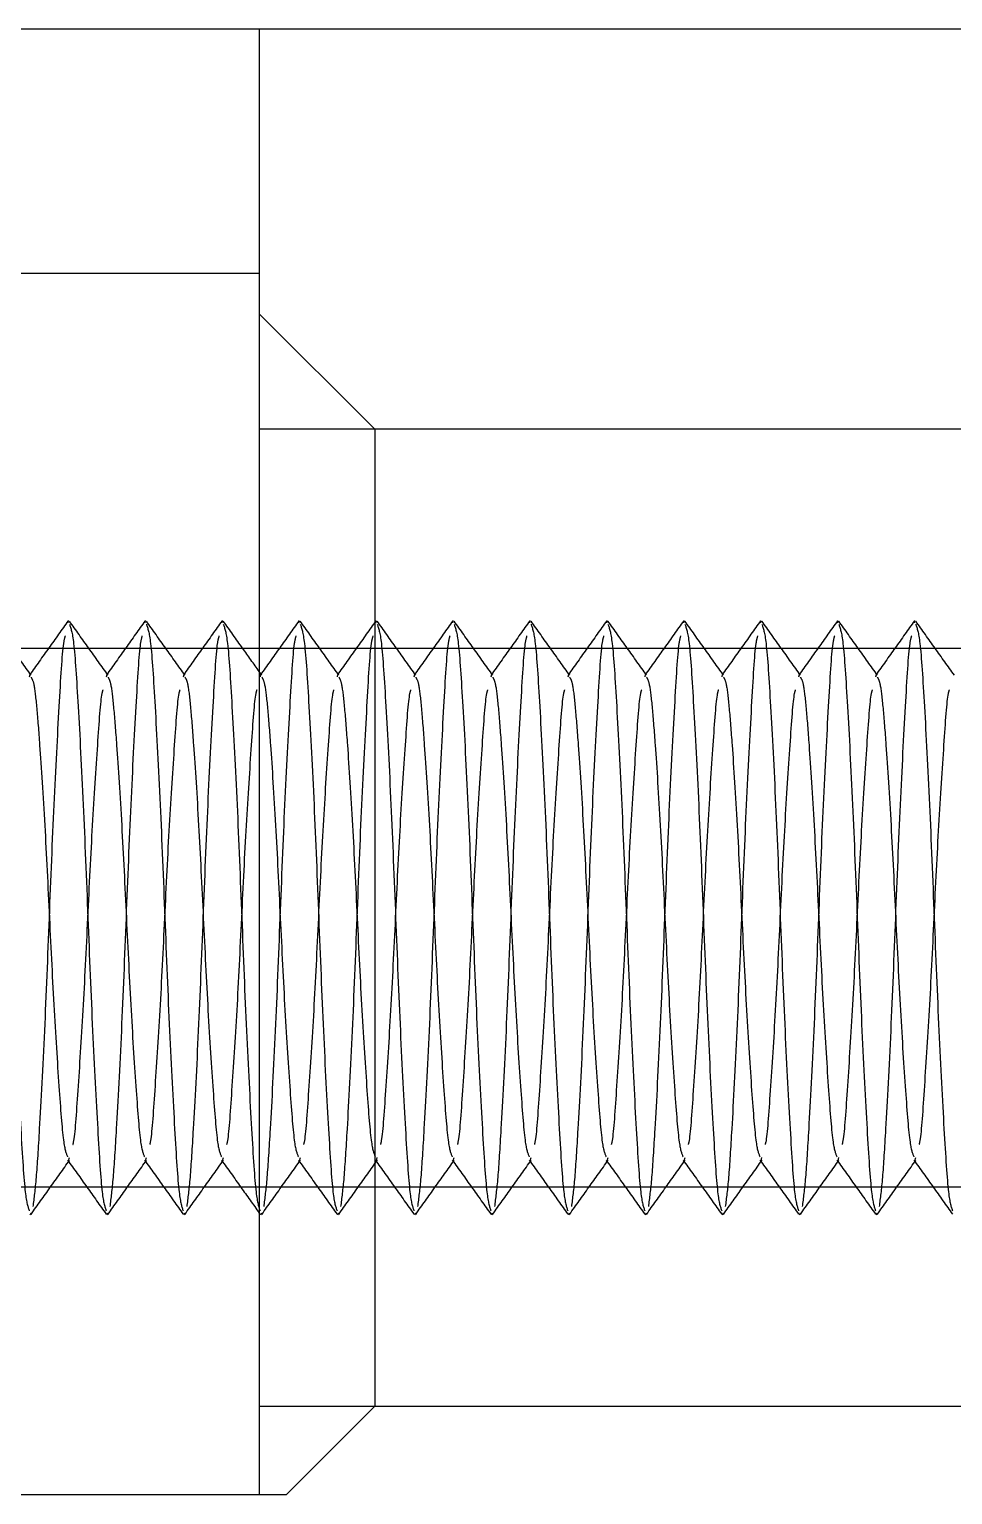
# Model space of a CAD drawing. Header units: metres. Extents: x 0 to 21025, y 0 to 14850.
# Drawn here: x 2920.56 to 2944.57, y 9008.52 to 9046.62 of the extents above; entities that cross this region are included whole.
import ezdxf

# ---------------------------------------------------------------- set-up
doc = ezdxf.new("R2010")
doc.units = ezdxf.units.M
doc.header["$LTSCALE"] = 25
doc.linetypes.add('HIDDEN2', pattern=[4.7625, 3.175, -1.5875])
doc.layers.add('SL4', color=4, linetype='Continuous')
doc.layers.add('ST1', color=7, linetype='HIDDEN2')

msp = doc.modelspace()

# ---------------------------------------------------------------- linework, layer by layer
at = {"layer": 'SL4'}
for p, q in [((3543.761, 9046.619), (2593.759, 9046.619)), ((2926.543, 9046.619), (2926.543, 9040.269)), ((2926.543, 9040.269), (2920.193, 9040.269)), ((2926.543, 9040.269), (2926.543, 9008.519)), ((2929.543, 9036.219), (2926.543, 9039.219)), ((2950.543, 9036.219), (2929.543, 9036.219)), ((2929.543, 9036.219), (2929.543, 9010.819)), ((2926.612, 9029.823), (2926.543, 9029.92)), ((2926.543, 9015.84), (2926.564, 9015.81)), ((2927.243, 9008.519), (2929.543, 9010.819)), ((2929.543, 9010.819), (2950.543, 9010.819)), ((2926.543, 9008.519), (2920.193, 9008.519))]:
    msp.add_line(p, q, dxfattribs=at)
msp.add_open_spline([(2927.24, 9008.519), (2927.21, 9008.519), (2927.149, 9008.519), (2926.748, 9008.519), (2926.543, 9008.519)], degree=3, knots=[0, 0, 0, 0, 0.489804, 1, 1, 1, 1], dxfattribs=at)
at = {"layer": 'ST1'}
for p, q in [((2929.543, 9036.219), (2926.543, 9036.219)), ((2929.543, 9036.219), (2926.543, 9036.219)), ((2921.575, 9031.189), (2921.587, 9031.246)), ((2923.575, 9031.189), (2923.587, 9031.246)), ((2925.575, 9031.189), (2925.587, 9031.246)), ((2927.575, 9031.189), (2927.587, 9031.246)), ((2929.575, 9031.189), (2929.587, 9031.246)), ((2931.575, 9031.189), (2931.587, 9031.246)), ((2933.575, 9031.189), (2933.587, 9031.246)), ((2935.575, 9031.189), (2935.587, 9031.246)), ((2937.575, 9031.189), (2937.587, 9031.246)), ((2939.575, 9031.189), (2939.587, 9031.246)), ((2941.575, 9031.189), (2941.587, 9031.246)), ((2943.575, 9031.189), (2943.587, 9031.246)), ((2926.543, 9030.519), (2920.193, 9030.519)), ((2951.543, 9030.519), (2926.543, 9030.519)), ((2920.573, 9029.786), (2920.587, 9029.84)), ((2922.573, 9029.786), (2922.587, 9029.84)), ((2924.573, 9029.786), (2924.587, 9029.84)), ((2926.573, 9029.786), (2926.587, 9029.84)), ((2928.573, 9029.786), (2928.587, 9029.84)), ((2930.573, 9029.786), (2930.587, 9029.84)), ((2932.573, 9029.786), (2932.587, 9029.84)), ((2934.573, 9029.786), (2934.587, 9029.84)), ((2936.573, 9029.786), (2936.587, 9029.84)), ((2938.573, 9029.786), (2938.587, 9029.84)), ((2940.573, 9029.786), (2940.587, 9029.84)), ((2942.573, 9029.786), (2942.587, 9029.84)), ((2921.587, 9017.197), (2921.611, 9017.286)), ((2923.587, 9017.197), (2923.611, 9017.286)), ((2925.587, 9017.197), (2925.611, 9017.286)), ((2927.587, 9017.197), (2927.611, 9017.286)), ((2929.587, 9017.197), (2929.611, 9017.286)), ((2931.587, 9017.197), (2931.611, 9017.286)), ((2933.587, 9017.197), (2933.611, 9017.286)), ((2935.587, 9017.197), (2935.611, 9017.286)), ((2937.587, 9017.197), (2937.611, 9017.286)), ((2939.587, 9017.197), (2939.611, 9017.286)), ((2941.587, 9017.197), (2941.611, 9017.286)), ((2943.587, 9017.197), (2943.611, 9017.286)), ((2920.193, 9016.519), (2926.543, 9016.519)), ((2926.543, 9016.519), (2951.543, 9016.519)), ((2920.587, 9015.791), (2920.609, 9015.85)), ((2922.587, 9015.791), (2922.609, 9015.85)), ((2924.587, 9015.791), (2924.609, 9015.85)), ((2926.587, 9015.791), (2926.609, 9015.85)), ((2928.587, 9015.791), (2928.609, 9015.85)), ((2930.587, 9015.791), (2930.609, 9015.85)), ((2932.587, 9015.791), (2932.609, 9015.85)), ((2934.587, 9015.791), (2934.609, 9015.85)), ((2936.587, 9015.791), (2936.609, 9015.85)), ((2938.587, 9015.791), (2938.609, 9015.85)), ((2940.587, 9015.791), (2940.609, 9015.85)), ((2942.587, 9015.791), (2942.609, 9015.85)), ((2926.543, 9010.819), (2929.543, 9010.819)), ((2926.543, 9010.819), (2929.543, 9010.819))]:
    msp.add_line(p, q, dxfattribs=at)
for points, knots in [([(2920.612, 9029.823), (2920.445, 9030.058), (2920.109, 9030.528), (2919.775, 9030.997), (2919.607, 9031.232)], [0, 0, 0, 0, 0.499908, 1, 1, 1, 1]), ([(2921.575, 9031.241), (2921.408, 9031.006), (2921.074, 9030.537), (2920.739, 9030.068), (2920.572, 9029.833)], [0, 0, 0, 0, 0.5000327, 1, 1, 1, 1]), ([(2922.612, 9029.823), (2922.445, 9030.058), (2922.109, 9030.528), (2921.775, 9030.997), (2921.607, 9031.232)], [0, 0, 0, 0, 0.499908, 1, 1, 1, 1]), ([(2923.575, 9031.241), (2923.408, 9031.006), (2923.074, 9030.537), (2922.739, 9030.068), (2922.572, 9029.833)], [0, 0, 0, 0, 0.500033, 1, 1, 1, 1]), ([(2924.612, 9029.823), (2924.445, 9030.058), (2924.109, 9030.528), (2923.775, 9030.997), (2923.607, 9031.232)], [0, 0, 0, 0, 0.499908, 1, 1, 1, 1]), ([(2925.575, 9031.241), (2925.408, 9031.006), (2925.074, 9030.537), (2924.739, 9030.068), (2924.572, 9029.833)], [0, 0, 0, 0, 0.500033, 1, 1, 1, 1]), ([(2926.543, 9029.92), (2926.398, 9030.122), (2926.086, 9030.56), (2925.775, 9030.997), (2925.607, 9031.232)], [0, 0, 0, 0, 0.462982, 1, 1, 1, 1]), ([(2927.575, 9031.241), (2927.408, 9031.006), (2927.074, 9030.537), (2926.739, 9030.068), (2926.572, 9029.833)], [0, 0, 0, 0, 0.500033, 1, 1, 1, 1]), ([(2928.612, 9029.823), (2928.445, 9030.058), (2928.109, 9030.528), (2927.775, 9030.997), (2927.607, 9031.232)], [0, 0, 0, 0, 0.499908, 1, 1, 1, 1]), ([(2929.575, 9031.241), (2929.408, 9031.006), (2929.074, 9030.537), (2928.739, 9030.068), (2928.572, 9029.833)], [0, 0, 0, 0, 0.5000327, 1, 1, 1, 1]), ([(2930.612, 9029.823), (2930.445, 9030.058), (2930.109, 9030.528), (2929.775, 9030.997), (2929.607, 9031.232)], [0, 0, 0, 0, 0.499908, 1, 1, 1, 1]), ([(2931.575, 9031.241), (2931.408, 9031.006), (2931.074, 9030.537), (2930.739, 9030.068), (2930.572, 9029.833)], [0, 0, 0, 0, 0.5000327, 1, 1, 1, 1]), ([(2932.612, 9029.823), (2932.445, 9030.058), (2932.109, 9030.528), (2931.775, 9030.997), (2931.607, 9031.232)], [0, 0, 0, 0, 0.499908, 1, 1, 1, 1]), ([(2933.575, 9031.241), (2933.408, 9031.006), (2933.074, 9030.537), (2932.739, 9030.068), (2932.572, 9029.833)], [0, 0, 0, 0, 0.500033, 1, 1, 1, 1]), ([(2934.612, 9029.823), (2934.445, 9030.058), (2934.109, 9030.528), (2933.775, 9030.997), (2933.607, 9031.232)], [0, 0, 0, 0, 0.499908, 1, 1, 1, 1]), ([(2935.575, 9031.241), (2935.408, 9031.006), (2935.074, 9030.537), (2934.739, 9030.068), (2934.572, 9029.833)], [0, 0, 0, 0, 0.500033, 1, 1, 1, 1]), ([(2936.612, 9029.823), (2936.445, 9030.058), (2936.109, 9030.528), (2935.775, 9030.997), (2935.607, 9031.232)], [0, 0, 0, 0, 0.499908, 1, 1, 1, 1]), ([(2937.575, 9031.241), (2937.408, 9031.006), (2937.074, 9030.537), (2936.739, 9030.068), (2936.572, 9029.833)], [0, 0, 0, 0, 0.500033, 1, 1, 1, 1]), ([(2938.612, 9029.823), (2938.445, 9030.058), (2938.109, 9030.528), (2937.775, 9030.997), (2937.607, 9031.232)], [0, 0, 0, 0, 0.499908, 1, 1, 1, 1]), ([(2939.575, 9031.241), (2939.408, 9031.006), (2939.074, 9030.537), (2938.739, 9030.068), (2938.572, 9029.833)], [0, 0, 0, 0, 0.500033, 1, 1, 1, 1]), ([(2940.612, 9029.823), (2940.445, 9030.058), (2940.109, 9030.528), (2939.775, 9030.997), (2939.607, 9031.232)], [0, 0, 0, 0, 0.499908, 1, 1, 1, 1]), ([(2941.575, 9031.241), (2941.408, 9031.006), (2941.074, 9030.537), (2940.739, 9030.068), (2940.572, 9029.833)], [0, 0, 0, 0, 0.5000327, 1, 1, 1, 1]), ([(2942.612, 9029.823), (2942.445, 9030.058), (2942.109, 9030.528), (2941.775, 9030.997), (2941.607, 9031.232)], [0, 0, 0, 0, 0.499908, 1, 1, 1, 1]), ([(2943.575, 9031.241), (2943.408, 9031.006), (2943.074, 9030.537), (2942.739, 9030.068), (2942.572, 9029.833)], [0, 0, 0, 0, 0.5000327, 1, 1, 1, 1]), ([(2944.612, 9029.823), (2944.445, 9030.058), (2944.109, 9030.528), (2943.775, 9030.997), (2943.607, 9031.232)], [0, 0, 0, 0, 0.499908, 1, 1, 1, 1]), ([(2919.607, 9031.155), (2919.644, 9031.049), (2919.724, 9030.823), (2919.831, 9029.101), (2919.967, 9026.562), (2920.087, 9023.519), (2920.208, 9020.475), (2920.344, 9017.937), (2920.45, 9016.227), (2920.528, 9016.001), (2920.564, 9015.898)], [0, 0, 0, 0, 0.111758, 0.239388, 0.372264, 0.501747, 0.63123, 0.764106, 0.891736, 1, 1, 1, 1]), ([(2920.666, 9016.009), (2920.694, 9016.228), (2920.751, 9016.666), (2920.844, 9018.17), (2920.967, 9020.479), (2921.087, 9023.516), (2921.208, 9026.57), (2921.345, 9029.071), (2921.431, 9030.589), (2921.487, 9030.794), (2921.502, 9030.847)], [0, 0, 0, 0, 0.103388, 0.206233, 0.357671, 0.505243, 0.652814, 0.804253, 0.949712, 1, 1, 1, 1]), ([(2921.607, 9031.155), (2921.644, 9031.049), (2921.724, 9030.823), (2921.831, 9029.101), (2921.967, 9026.562), (2922.087, 9023.519), (2922.208, 9020.475), (2922.344, 9017.937), (2922.45, 9016.227), (2922.528, 9016.001), (2922.564, 9015.898)], [0, 0, 0, 0, 0.111758, 0.239388, 0.372264, 0.501747, 0.63123, 0.764106, 0.891736, 1, 1, 1, 1]), ([(2922.666, 9016.009), (2922.694, 9016.228), (2922.751, 9016.666), (2922.844, 9018.17), (2922.967, 9020.479), (2923.087, 9023.516), (2923.208, 9026.57), (2923.345, 9029.071), (2923.431, 9030.589), (2923.487, 9030.794), (2923.502, 9030.847)], [0, 0, 0, 0, 0.103388, 0.206233, 0.357671, 0.505243, 0.652814, 0.804253, 0.949712, 1, 1, 1, 1]), ([(2923.607, 9031.155), (2923.644, 9031.049), (2923.724, 9030.823), (2923.831, 9029.101), (2923.967, 9026.562), (2924.087, 9023.519), (2924.208, 9020.475), (2924.344, 9017.937), (2924.45, 9016.227), (2924.528, 9016.001), (2924.564, 9015.898)], [0, 0, 0, 0, 0.111758, 0.239388, 0.372264, 0.501747, 0.63123, 0.764106, 0.891736, 1, 1, 1, 1]), ([(2924.666, 9016.009), (2924.694, 9016.228), (2924.751, 9016.666), (2924.844, 9018.17), (2924.967, 9020.479), (2925.087, 9023.516), (2925.208, 9026.57), (2925.345, 9029.071), (2925.431, 9030.589), (2925.487, 9030.794), (2925.502, 9030.847)], [0, 0, 0, 0, 0.103388, 0.206233, 0.357671, 0.505243, 0.652814, 0.804253, 0.949712, 1, 1, 1, 1]), ([(2925.607, 9031.155), (2925.644, 9031.049), (2925.724, 9030.823), (2925.831, 9029.101), (2925.967, 9026.562), (2926.087, 9023.519), (2926.208, 9020.475), (2926.344, 9017.937), (2926.45, 9016.227), (2926.528, 9016.001), (2926.564, 9015.898)], [0, 0, 0, 0, 0.111758, 0.239388, 0.372264, 0.501747, 0.63123, 0.764106, 0.891736, 1, 1, 1, 1]), ([(2926.666, 9016.009), (2926.694, 9016.228), (2926.751, 9016.666), (2926.844, 9018.17), (2926.967, 9020.479), (2927.087, 9023.516), (2927.208, 9026.57), (2927.345, 9029.071), (2927.431, 9030.589), (2927.487, 9030.794), (2927.502, 9030.847)], [0, 0, 0, 0, 0.103388, 0.206233, 0.357671, 0.505243, 0.652814, 0.804253, 0.949712, 1, 1, 1, 1]), ([(2927.607, 9031.155), (2927.644, 9031.049), (2927.724, 9030.823), (2927.831, 9029.101), (2927.967, 9026.562), (2928.087, 9023.519), (2928.208, 9020.475), (2928.344, 9017.937), (2928.45, 9016.227), (2928.528, 9016.001), (2928.564, 9015.898)], [0, 0, 0, 0, 0.111758, 0.239388, 0.372264, 0.501747, 0.63123, 0.764106, 0.891736, 1, 1, 1, 1]), ([(2928.666, 9016.009), (2928.694, 9016.228), (2928.751, 9016.666), (2928.844, 9018.17), (2928.967, 9020.479), (2929.087, 9023.516), (2929.208, 9026.57), (2929.345, 9029.071), (2929.431, 9030.589), (2929.487, 9030.794), (2929.502, 9030.847)], [0, 0, 0, 0, 0.103388, 0.206233, 0.357671, 0.505243, 0.652814, 0.804253, 0.949712, 1, 1, 1, 1]), ([(2929.607, 9031.155), (2929.644, 9031.049), (2929.724, 9030.823), (2929.831, 9029.101), (2929.967, 9026.562), (2930.087, 9023.519), (2930.208, 9020.475), (2930.344, 9017.937), (2930.45, 9016.227), (2930.528, 9016.001), (2930.564, 9015.898)], [0, 0, 0, 0, 0.111758, 0.239388, 0.372264, 0.501747, 0.63123, 0.764106, 0.891736, 1, 1, 1, 1]), ([(2930.666, 9016.009), (2930.694, 9016.228), (2930.751, 9016.666), (2930.844, 9018.17), (2930.967, 9020.479), (2931.087, 9023.516), (2931.208, 9026.57), (2931.345, 9029.071), (2931.431, 9030.589), (2931.487, 9030.794), (2931.502, 9030.847)], [0, 0, 0, 0, 0.103388, 0.206233, 0.357671, 0.505243, 0.652814, 0.804253, 0.949712, 1, 1, 1, 1]), ([(2931.607, 9031.155), (2931.644, 9031.049), (2931.724, 9030.823), (2931.831, 9029.101), (2931.967, 9026.562), (2932.087, 9023.519), (2932.208, 9020.475), (2932.344, 9017.937), (2932.45, 9016.227), (2932.528, 9016.001), (2932.564, 9015.898)], [0, 0, 0, 0, 0.111758, 0.239388, 0.372264, 0.501747, 0.63123, 0.764106, 0.891736, 1, 1, 1, 1]), ([(2932.666, 9016.009), (2932.694, 9016.228), (2932.751, 9016.666), (2932.844, 9018.17), (2932.967, 9020.479), (2933.087, 9023.516), (2933.208, 9026.57), (2933.345, 9029.071), (2933.431, 9030.589), (2933.487, 9030.794), (2933.502, 9030.847)], [0, 0, 0, 0, 0.103388, 0.206233, 0.357671, 0.505243, 0.652814, 0.804253, 0.949712, 1, 1, 1, 1]), ([(2933.607, 9031.155), (2933.644, 9031.049), (2933.724, 9030.823), (2933.831, 9029.101), (2933.967, 9026.562), (2934.087, 9023.519), (2934.208, 9020.475), (2934.344, 9017.937), (2934.45, 9016.227), (2934.528, 9016.001), (2934.564, 9015.898)], [0, 0, 0, 0, 0.111758, 0.239388, 0.372264, 0.501747, 0.63123, 0.764106, 0.891736, 1, 1, 1, 1]), ([(2934.666, 9016.009), (2934.694, 9016.228), (2934.751, 9016.666), (2934.844, 9018.17), (2934.967, 9020.479), (2935.087, 9023.516), (2935.208, 9026.57), (2935.345, 9029.071), (2935.431, 9030.589), (2935.487, 9030.794), (2935.502, 9030.847)], [0, 0, 0, 0, 0.103388, 0.206233, 0.357671, 0.505243, 0.652814, 0.804253, 0.949712, 1, 1, 1, 1]), ([(2935.607, 9031.155), (2935.644, 9031.049), (2935.724, 9030.823), (2935.831, 9029.101), (2935.967, 9026.562), (2936.087, 9023.519), (2936.208, 9020.475), (2936.344, 9017.937), (2936.45, 9016.227), (2936.528, 9016.001), (2936.564, 9015.898)], [0, 0, 0, 0, 0.111758, 0.239388, 0.372264, 0.501747, 0.63123, 0.764106, 0.891736, 1, 1, 1, 1]), ([(2936.666, 9016.009), (2936.694, 9016.228), (2936.751, 9016.666), (2936.844, 9018.17), (2936.967, 9020.479), (2937.087, 9023.516), (2937.208, 9026.57), (2937.345, 9029.071), (2937.431, 9030.589), (2937.487, 9030.794), (2937.502, 9030.847)], [0, 0, 0, 0, 0.103388, 0.206233, 0.357671, 0.505243, 0.652814, 0.804253, 0.949712, 1, 1, 1, 1]), ([(2937.607, 9031.155), (2937.644, 9031.049), (2937.724, 9030.823), (2937.831, 9029.101), (2937.967, 9026.562), (2938.087, 9023.519), (2938.208, 9020.475), (2938.344, 9017.937), (2938.45, 9016.227), (2938.528, 9016.001), (2938.564, 9015.898)], [0, 0, 0, 0, 0.111758, 0.239388, 0.372264, 0.501747, 0.63123, 0.764106, 0.891736, 1, 1, 1, 1]), ([(2938.666, 9016.009), (2938.694, 9016.228), (2938.751, 9016.666), (2938.844, 9018.17), (2938.967, 9020.479), (2939.087, 9023.516), (2939.208, 9026.57), (2939.345, 9029.071), (2939.431, 9030.589), (2939.487, 9030.794), (2939.502, 9030.847)], [0, 0, 0, 0, 0.103388, 0.206233, 0.357671, 0.505243, 0.652814, 0.804253, 0.949712, 1, 1, 1, 1]), ([(2939.607, 9031.155), (2939.644, 9031.049), (2939.724, 9030.823), (2939.831, 9029.101), (2939.967, 9026.562), (2940.087, 9023.519), (2940.208, 9020.475), (2940.344, 9017.937), (2940.45, 9016.227), (2940.528, 9016.001), (2940.564, 9015.898)], [0, 0, 0, 0, 0.111758, 0.239388, 0.372264, 0.501747, 0.63123, 0.764106, 0.891736, 1, 1, 1, 1]), ([(2940.666, 9016.009), (2940.694, 9016.228), (2940.751, 9016.666), (2940.844, 9018.17), (2940.967, 9020.479), (2941.087, 9023.516), (2941.208, 9026.57), (2941.345, 9029.071), (2941.431, 9030.589), (2941.487, 9030.794), (2941.502, 9030.847)], [0, 0, 0, 0, 0.103388, 0.206233, 0.357671, 0.505243, 0.652814, 0.804253, 0.949712, 1, 1, 1, 1]), ([(2941.607, 9031.155), (2941.644, 9031.049), (2941.724, 9030.823), (2941.831, 9029.101), (2941.967, 9026.562), (2942.087, 9023.519), (2942.208, 9020.475), (2942.344, 9017.937), (2942.45, 9016.227), (2942.528, 9016.001), (2942.564, 9015.898)], [0, 0, 0, 0, 0.1117583, 0.2393882, 0.3722641, 0.5017472, 0.6312302, 0.7641061, 0.891736, 1, 1, 1, 1]), ([(2942.666, 9016.009), (2942.694, 9016.228), (2942.751, 9016.666), (2942.844, 9018.17), (2942.967, 9020.479), (2943.087, 9023.516), (2943.208, 9026.57), (2943.345, 9029.071), (2943.431, 9030.589), (2943.487, 9030.794), (2943.502, 9030.847)], [0, 0, 0, 0, 0.103388, 0.206233, 0.357671, 0.505243, 0.652814, 0.804253, 0.949712, 1, 1, 1, 1]), ([(2943.607, 9031.155), (2943.644, 9031.049), (2943.724, 9030.823), (2943.831, 9029.101), (2943.967, 9026.562), (2944.087, 9023.519), (2944.208, 9020.475), (2944.344, 9017.937), (2944.45, 9016.227), (2944.528, 9016.001), (2944.564, 9015.898)], [0, 0, 0, 0, 0.111758, 0.239388, 0.372264, 0.501747, 0.63123, 0.764106, 0.891736, 1, 1, 1, 1]), ([(2920.611, 9029.775), (2920.635, 9029.733), (2920.687, 9029.645), (2920.757, 9029.005), (2920.847, 9027.863), (2920.967, 9026.002), (2921.087, 9023.52), (2921.208, 9021.028), (2921.344, 9018.954), (2921.449, 9017.564), (2921.526, 9017.381), (2921.561, 9017.299)], [0, 0, 0, 0, 0.0726073, 0.1550688, 0.2378835, 0.371691, 0.5020758, 0.6324606, 0.7662681, 0.8947836, 1, 1, 1, 1]), ([(2922.611, 9029.775), (2922.635, 9029.733), (2922.687, 9029.645), (2922.757, 9029.005), (2922.847, 9027.863), (2922.967, 9026.002), (2923.087, 9023.52), (2923.208, 9021.028), (2923.344, 9018.954), (2923.449, 9017.564), (2923.526, 9017.381), (2923.561, 9017.299)], [0, 0, 0, 0, 0.072607, 0.155069, 0.237884, 0.371691, 0.502076, 0.632461, 0.766268, 0.894784, 1, 1, 1, 1]), ([(2924.611, 9029.775), (2924.635, 9029.733), (2924.687, 9029.645), (2924.757, 9029.005), (2924.847, 9027.863), (2924.967, 9026.002), (2925.087, 9023.52), (2925.208, 9021.028), (2925.344, 9018.954), (2925.449, 9017.564), (2925.526, 9017.381), (2925.561, 9017.299)], [0, 0, 0, 0, 0.072607, 0.155069, 0.237884, 0.371691, 0.502076, 0.632461, 0.766268, 0.894784, 1, 1, 1, 1]), ([(2926.611, 9029.775), (2926.635, 9029.733), (2926.687, 9029.645), (2926.757, 9029.005), (2926.847, 9027.863), (2926.967, 9026.002), (2927.087, 9023.52), (2927.208, 9021.028), (2927.344, 9018.954), (2927.449, 9017.564), (2927.526, 9017.381), (2927.561, 9017.299)], [0, 0, 0, 0, 0.072607, 0.155069, 0.237884, 0.371691, 0.502076, 0.632461, 0.766268, 0.894784, 1, 1, 1, 1]), ([(2928.611, 9029.775), (2928.635, 9029.733), (2928.687, 9029.645), (2928.757, 9029.005), (2928.847, 9027.863), (2928.967, 9026.002), (2929.087, 9023.52), (2929.208, 9021.028), (2929.344, 9018.954), (2929.449, 9017.564), (2929.526, 9017.381), (2929.561, 9017.299)], [0, 0, 0, 0, 0.072607, 0.155069, 0.237884, 0.371691, 0.502076, 0.632461, 0.766268, 0.894784, 1, 1, 1, 1]), ([(2930.611, 9029.775), (2930.635, 9029.733), (2930.687, 9029.645), (2930.757, 9029.005), (2930.847, 9027.863), (2930.967, 9026.002), (2931.087, 9023.52), (2931.208, 9021.028), (2931.344, 9018.954), (2931.449, 9017.564), (2931.526, 9017.381), (2931.561, 9017.299)], [0, 0, 0, 0, 0.072607, 0.155069, 0.237884, 0.371691, 0.502076, 0.632461, 0.766268, 0.894784, 1, 1, 1, 1]), ([(2932.611, 9029.775), (2932.635, 9029.733), (2932.687, 9029.645), (2932.757, 9029.005), (2932.847, 9027.863), (2932.967, 9026.002), (2933.087, 9023.52), (2933.208, 9021.028), (2933.344, 9018.954), (2933.449, 9017.564), (2933.526, 9017.381), (2933.561, 9017.299)], [0, 0, 0, 0, 0.072607, 0.155069, 0.237884, 0.371691, 0.502076, 0.632461, 0.766268, 0.894784, 1, 1, 1, 1]), ([(2934.611, 9029.775), (2934.635, 9029.733), (2934.687, 9029.645), (2934.757, 9029.005), (2934.847, 9027.863), (2934.967, 9026.002), (2935.087, 9023.52), (2935.208, 9021.028), (2935.344, 9018.954), (2935.449, 9017.564), (2935.526, 9017.381), (2935.561, 9017.299)], [0, 0, 0, 0, 0.072607, 0.155069, 0.237884, 0.371691, 0.502076, 0.632461, 0.766268, 0.894784, 1, 1, 1, 1]), ([(2936.611, 9029.775), (2936.635, 9029.733), (2936.687, 9029.645), (2936.757, 9029.005), (2936.847, 9027.863), (2936.967, 9026.002), (2937.087, 9023.52), (2937.208, 9021.028), (2937.344, 9018.954), (2937.449, 9017.564), (2937.526, 9017.381), (2937.561, 9017.299)], [0, 0, 0, 0, 0.072607, 0.155069, 0.237884, 0.371691, 0.502076, 0.632461, 0.766268, 0.894784, 1, 1, 1, 1]), ([(2938.611, 9029.775), (2938.635, 9029.733), (2938.687, 9029.645), (2938.757, 9029.005), (2938.847, 9027.863), (2938.967, 9026.002), (2939.087, 9023.52), (2939.208, 9021.028), (2939.344, 9018.954), (2939.449, 9017.564), (2939.526, 9017.381), (2939.561, 9017.299)], [0, 0, 0, 0, 0.072607, 0.155069, 0.237884, 0.371691, 0.502076, 0.632461, 0.766268, 0.894784, 1, 1, 1, 1]), ([(2940.611, 9029.775), (2940.635, 9029.733), (2940.687, 9029.645), (2940.757, 9029.005), (2940.847, 9027.863), (2940.967, 9026.002), (2941.087, 9023.52), (2941.208, 9021.028), (2941.344, 9018.954), (2941.449, 9017.564), (2941.526, 9017.381), (2941.561, 9017.299)], [0, 0, 0, 0, 0.072607, 0.155069, 0.237884, 0.371691, 0.502076, 0.632461, 0.766268, 0.894784, 1, 1, 1, 1]), ([(2942.611, 9029.775), (2942.635, 9029.733), (2942.687, 9029.645), (2942.757, 9029.005), (2942.847, 9027.863), (2942.967, 9026.002), (2943.087, 9023.52), (2943.208, 9021.028), (2943.344, 9018.954), (2943.449, 9017.564), (2943.526, 9017.381), (2943.561, 9017.299)], [0, 0, 0, 0, 0.072607, 0.155069, 0.237884, 0.371691, 0.502076, 0.632461, 0.766268, 0.894784, 1, 1, 1, 1]), ([(2921.7, 9017.624), (2921.705, 9017.643), (2921.753, 9017.805), (2921.83, 9018.994), (2921.967, 9021.019), (2922.087, 9023.519), (2922.208, 9026.017), (2922.345, 9028.05), (2922.425, 9029.256), (2922.476, 9029.42), (2922.485, 9029.448)], [0, 0, 0, 0, 0.0207322, 0.1757045, 0.337058, 0.4942844, 0.6515107, 0.8128643, 0.9678366, 1, 1, 1, 1]), ([(2923.7, 9017.624), (2923.705, 9017.643), (2923.753, 9017.805), (2923.83, 9018.994), (2923.967, 9021.019), (2924.087, 9023.519), (2924.208, 9026.017), (2924.345, 9028.05), (2924.425, 9029.256), (2924.476, 9029.42), (2924.485, 9029.448)], [0, 0, 0, 0, 0.020732, 0.175704, 0.337058, 0.494284, 0.651511, 0.812864, 0.967837, 1, 1, 1, 1]), ([(2925.7, 9017.624), (2925.705, 9017.643), (2925.753, 9017.805), (2925.83, 9018.994), (2925.967, 9021.019), (2926.087, 9023.519), (2926.208, 9026.017), (2926.345, 9028.05), (2926.425, 9029.256), (2926.476, 9029.42), (2926.485, 9029.448)], [0, 0, 0, 0, 0.020732, 0.175704, 0.337058, 0.494284, 0.651511, 0.812864, 0.967837, 1, 1, 1, 1]), ([(2927.7, 9017.624), (2927.705, 9017.643), (2927.753, 9017.805), (2927.83, 9018.994), (2927.967, 9021.019), (2928.087, 9023.519), (2928.208, 9026.017), (2928.345, 9028.05), (2928.425, 9029.256), (2928.476, 9029.42), (2928.485, 9029.448)], [0, 0, 0, 0, 0.020732, 0.175704, 0.337058, 0.494284, 0.651511, 0.812864, 0.967837, 1, 1, 1, 1]), ([(2929.7, 9017.624), (2929.705, 9017.643), (2929.753, 9017.805), (2929.83, 9018.994), (2929.967, 9021.019), (2930.087, 9023.519), (2930.208, 9026.017), (2930.345, 9028.05), (2930.425, 9029.256), (2930.476, 9029.42), (2930.485, 9029.448)], [0, 0, 0, 0, 0.020732, 0.175704, 0.337058, 0.494284, 0.651511, 0.812864, 0.967837, 1, 1, 1, 1]), ([(2931.7, 9017.624), (2931.705, 9017.643), (2931.753, 9017.805), (2931.83, 9018.994), (2931.967, 9021.019), (2932.087, 9023.519), (2932.208, 9026.017), (2932.345, 9028.05), (2932.425, 9029.256), (2932.476, 9029.42), (2932.485, 9029.448)], [0, 0, 0, 0, 0.020732, 0.175704, 0.337058, 0.494284, 0.651511, 0.812864, 0.967837, 1, 1, 1, 1]), ([(2933.7, 9017.624), (2933.705, 9017.643), (2933.753, 9017.805), (2933.83, 9018.994), (2933.967, 9021.019), (2934.087, 9023.519), (2934.208, 9026.017), (2934.345, 9028.05), (2934.425, 9029.256), (2934.476, 9029.42), (2934.485, 9029.448)], [0, 0, 0, 0, 0.020732, 0.175704, 0.337058, 0.494284, 0.651511, 0.812864, 0.967837, 1, 1, 1, 1]), ([(2935.7, 9017.624), (2935.705, 9017.643), (2935.753, 9017.805), (2935.83, 9018.994), (2935.967, 9021.019), (2936.087, 9023.519), (2936.208, 9026.017), (2936.345, 9028.05), (2936.425, 9029.256), (2936.476, 9029.42), (2936.485, 9029.448)], [0, 0, 0, 0, 0.020732, 0.175704, 0.337058, 0.494284, 0.651511, 0.812864, 0.967837, 1, 1, 1, 1]), ([(2937.7, 9017.624), (2937.705, 9017.643), (2937.753, 9017.805), (2937.83, 9018.994), (2937.967, 9021.019), (2938.087, 9023.519), (2938.208, 9026.017), (2938.345, 9028.05), (2938.425, 9029.256), (2938.476, 9029.42), (2938.485, 9029.448)], [0, 0, 0, 0, 0.020732, 0.175704, 0.337058, 0.494284, 0.651511, 0.812864, 0.967837, 1, 1, 1, 1]), ([(2939.7, 9017.624), (2939.705, 9017.643), (2939.753, 9017.805), (2939.83, 9018.994), (2939.967, 9021.019), (2940.087, 9023.519), (2940.208, 9026.017), (2940.345, 9028.05), (2940.425, 9029.256), (2940.476, 9029.42), (2940.485, 9029.448)], [0, 0, 0, 0, 0.020732, 0.175704, 0.337058, 0.494284, 0.651511, 0.812864, 0.967837, 1, 1, 1, 1]), ([(2941.7, 9017.624), (2941.705, 9017.643), (2941.753, 9017.805), (2941.83, 9018.994), (2941.967, 9021.019), (2942.087, 9023.519), (2942.208, 9026.017), (2942.345, 9028.05), (2942.425, 9029.256), (2942.476, 9029.42), (2942.485, 9029.448)], [0, 0, 0, 0, 0.020732, 0.175704, 0.337058, 0.494284, 0.651511, 0.812864, 0.967837, 1, 1, 1, 1]), ([(2943.7, 9017.624), (2943.705, 9017.643), (2943.753, 9017.805), (2943.83, 9018.994), (2943.967, 9021.019), (2944.087, 9023.519), (2944.208, 9026.017), (2944.345, 9028.05), (2944.425, 9029.256), (2944.476, 9029.42), (2944.485, 9029.448)], [0, 0, 0, 0, 0.020732, 0.175704, 0.337058, 0.494284, 0.651511, 0.812864, 0.967837, 1, 1, 1, 1]), ([(2920.609, 9015.807), (2920.776, 9016.042), (2921.11, 9016.511), (2921.445, 9016.98), (2921.612, 9017.214)], [0, 0, 0, 0, 0.500042, 1, 1, 1, 1]), ([(2921.559, 9017.22), (2921.727, 9016.985), (2922.062, 9016.515), (2922.397, 9016.045), (2922.564, 9015.81)], [0, 0, 0, 0, 0.499911, 1, 1, 1, 1]), ([(2922.609, 9015.807), (2922.776, 9016.042), (2923.11, 9016.511), (2923.445, 9016.98), (2923.612, 9017.214)], [0, 0, 0, 0, 0.500042, 1, 1, 1, 1]), ([(2923.559, 9017.22), (2923.727, 9016.985), (2924.062, 9016.515), (2924.397, 9016.045), (2924.564, 9015.81)], [0, 0, 0, 0, 0.499911, 1, 1, 1, 1]), ([(2924.609, 9015.807), (2924.776, 9016.042), (2925.11, 9016.511), (2925.445, 9016.98), (2925.612, 9017.214)], [0, 0, 0, 0, 0.500042, 1, 1, 1, 1]), ([(2925.559, 9017.22), (2925.727, 9016.985), (2926.055, 9016.525), (2926.383, 9016.065), (2926.543, 9015.84)], [0, 0, 0, 0, 0.510792, 1, 1, 1, 1]), ([(2926.609, 9015.807), (2926.776, 9016.042), (2927.11, 9016.511), (2927.445, 9016.98), (2927.612, 9017.214)], [0, 0, 0, 0, 0.500042, 1, 1, 1, 1]), ([(2927.559, 9017.22), (2927.727, 9016.985), (2928.062, 9016.515), (2928.397, 9016.045), (2928.564, 9015.81)], [0, 0, 0, 0, 0.499911, 1, 1, 1, 1]), ([(2928.609, 9015.807), (2928.776, 9016.042), (2929.11, 9016.511), (2929.445, 9016.98), (2929.612, 9017.214)], [0, 0, 0, 0, 0.500042, 1, 1, 1, 1]), ([(2929.559, 9017.22), (2929.727, 9016.985), (2930.062, 9016.515), (2930.397, 9016.045), (2930.564, 9015.81)], [0, 0, 0, 0, 0.4999108, 1, 1, 1, 1]), ([(2930.609, 9015.807), (2930.776, 9016.042), (2931.11, 9016.511), (2931.445, 9016.98), (2931.612, 9017.214)], [0, 0, 0, 0, 0.5000417, 1, 1, 1, 1]), ([(2931.559, 9017.22), (2931.727, 9016.985), (2932.062, 9016.515), (2932.397, 9016.045), (2932.564, 9015.81)], [0, 0, 0, 0, 0.499911, 1, 1, 1, 1]), ([(2932.609, 9015.807), (2932.776, 9016.042), (2933.11, 9016.511), (2933.445, 9016.98), (2933.612, 9017.214)], [0, 0, 0, 0, 0.500042, 1, 1, 1, 1]), ([(2933.559, 9017.22), (2933.727, 9016.985), (2934.062, 9016.515), (2934.397, 9016.045), (2934.564, 9015.81)], [0, 0, 0, 0, 0.499911, 1, 1, 1, 1]), ([(2934.609, 9015.807), (2934.776, 9016.042), (2935.11, 9016.511), (2935.445, 9016.98), (2935.612, 9017.214)], [0, 0, 0, 0, 0.5000417, 1, 1, 1, 1]), ([(2935.559, 9017.22), (2935.727, 9016.985), (2936.062, 9016.515), (2936.397, 9016.045), (2936.564, 9015.81)], [0, 0, 0, 0, 0.499911, 1, 1, 1, 1]), ([(2936.609, 9015.807), (2936.776, 9016.042), (2937.11, 9016.511), (2937.445, 9016.98), (2937.612, 9017.214)], [0, 0, 0, 0, 0.5000417, 1, 1, 1, 1]), ([(2937.559, 9017.22), (2937.727, 9016.985), (2938.062, 9016.515), (2938.397, 9016.045), (2938.564, 9015.81)], [0, 0, 0, 0, 0.499911, 1, 1, 1, 1]), ([(2938.609, 9015.807), (2938.776, 9016.042), (2939.11, 9016.511), (2939.445, 9016.98), (2939.612, 9017.214)], [0, 0, 0, 0, 0.500042, 1, 1, 1, 1]), ([(2939.559, 9017.22), (2939.727, 9016.985), (2940.062, 9016.515), (2940.397, 9016.045), (2940.564, 9015.81)], [0, 0, 0, 0, 0.499911, 1, 1, 1, 1]), ([(2940.609, 9015.807), (2940.776, 9016.042), (2941.11, 9016.511), (2941.445, 9016.98), (2941.612, 9017.214)], [0, 0, 0, 0, 0.500042, 1, 1, 1, 1]), ([(2941.559, 9017.22), (2941.727, 9016.985), (2942.062, 9016.515), (2942.397, 9016.045), (2942.564, 9015.81)], [0, 0, 0, 0, 0.499911, 1, 1, 1, 1]), ([(2942.609, 9015.807), (2942.776, 9016.042), (2943.11, 9016.511), (2943.445, 9016.98), (2943.612, 9017.214)], [0, 0, 0, 0, 0.500042, 1, 1, 1, 1]), ([(2943.559, 9017.22), (2943.727, 9016.985), (2944.062, 9016.515), (2944.397, 9016.045), (2944.564, 9015.81)], [0, 0, 0, 0, 0.499911, 1, 1, 1, 1])]:
    msp.add_open_spline(points, degree=3, knots=knots, dxfattribs=at)

doc.saveas('drawing.dxf')
